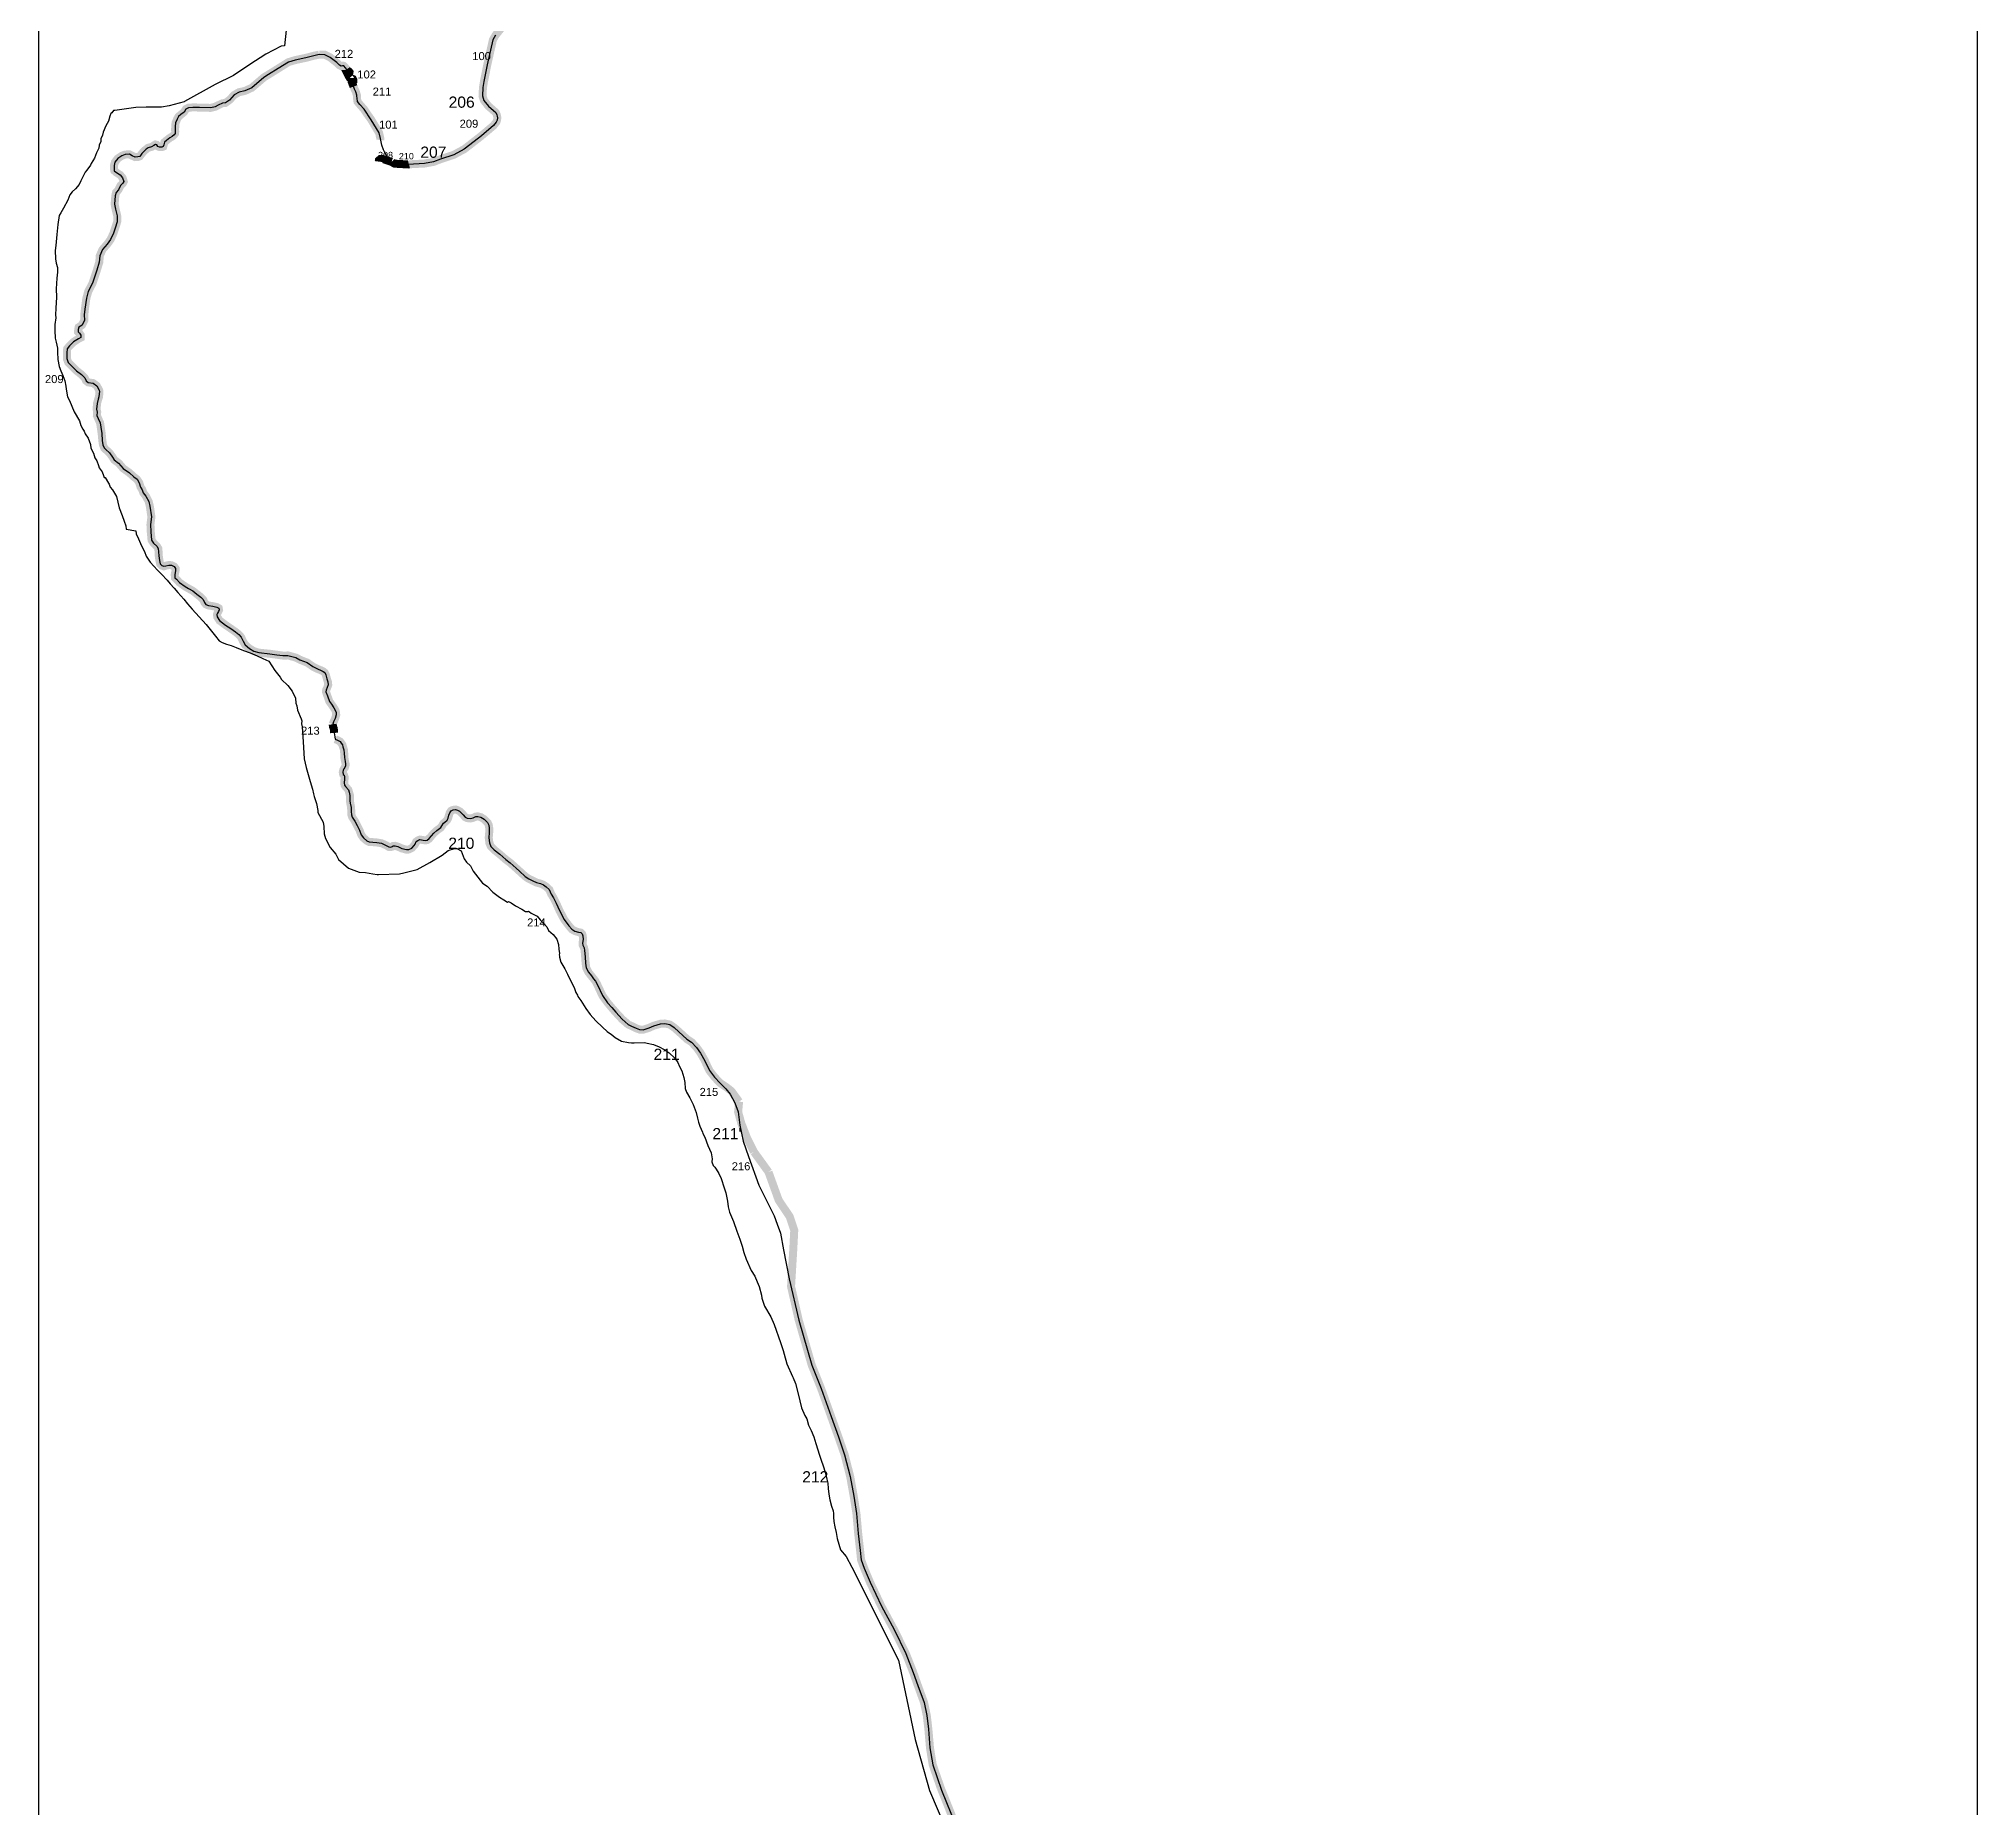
# Model space of a CAD drawing. Header units: metres. Extents: x 290946 to 378809, y 1824167 to 1998918.
# Drawn here: x 302143 to 314269, y 1933011 to 1944071 of the extents above; entities that cross this region are included whole.
import ezdxf

# ---------------------------------------------------------------- set-up
doc = ezdxf.new("R2010")
doc.units = ezdxf.units.M
for name, color, linetype in [('ARTIFICIALLY PROTECTED', 10, 'Continuous'), ('COASTLINE', 5, 'Continuous'), ('DISTRICT BOUNDRY', 86, 'Continuous'), ('NATURALLY PROTECTED', 3, 'Continuous'), ('UNPROTECTED', 130, 'Continuous')]:
    doc.layers.add(name, color=color, linetype=linetype)
doc.styles.get("Standard").update_dxf_attribs({"font": 'arial.ttf'})
picture_1 = doc.add_image_def('image2.ecw', size_in_pixel=(310108, 856430))

msp = doc.modelspace()

# ---------------------------------------------------------------- linework, layer by layer
at = {"layer": 'ARTIFICIALLY PROTECTED', "const_width": 50, "flags": 128}
for points in [[(304070, 1943880), (304062, 1943890), (304051, 1943902), (304048, 1943903), (304043, 1943902), (304035, 1943900), (304024, 1943906), (304007, 1943922), (303967, 1943954), (303933, 1943971), (303897, 1943972)], [(304196, 1943603), (304178, 1943630), (304151, 1943661), (304137, 1943678), (304134, 1943699), (304133, 1943712), (304133, 1943719), (304127, 1943739), (304119, 1943756), (304112, 1943772)], [(304995, 1943537), (304988, 1943528), (304913, 1943465), (304840, 1943408), (304805, 1943381), (304740, 1943346), (304713, 1943337)], [(304459, 1943286), (304455, 1943285), (304370, 1943290), (304351, 1943300), (304350, 1943301)], [(303982, 1939784), (303984, 1939768), (303988, 1939760), (303990, 1939745), (303991, 1939730)], [(304960, 1939142), (304961, 1939135), (304961, 1939108), (304958, 1939075), (304962, 1939042), (304971, 1939020), (304992, 1938999), (305027, 1938971), (305064, 1938939), (305093, 1938917), (305130, 1938884), (305151, 1938865), (305186, 1938833), (305208, 1938818), (305233, 1938806), (305257, 1938794), (305281, 1938788), (305300, 1938780), (305318, 1938768), (305337, 1938750), (305349, 1938722), (305363, 1938699), (305380, 1938665), (305400, 1938620), (305430, 1938563), (305460, 1938523), (305478, 1938502), (305497, 1938491), (305520, 1938484), (305535, 1938481), (305542, 1938474), (305546, 1938462), (305548, 1938439), (305545, 1938416), (305546, 1938403), (305554, 1938387), (305558, 1938370), (305561, 1938329), (305564, 1938290), (305568, 1938261), (305582, 1938233), (305600, 1938210), (305614, 1938193), (305626, 1938177), (305638, 1938154), (305669, 1938087), (305701, 1938043), (305727, 1938012), (305752, 1937983), (305769, 1937965)], [(306325, 1937646), (306338, 1937619), (306370, 1937578), (306406, 1937540), (306448, 1937512), (306476, 1937490), (306524, 1937424)], [(306617, 1937110), (306708, 1936984)], [(307785, 1933133), (307791, 1933118), (307879, 1932897), (307960, 1932674), (307961, 1932673), (308019, 1932505), (308028, 1932476)]]:
    msp.add_lwpolyline(points, dxfattribs=at)
at = {"layer": 'COASTLINE', "flags": 128}
msp.add_lwpolyline([(305001, 1944094), (304984, 1944064), (304949, 1943909), (304928, 1943804), (304922, 1943767), (304919, 1943714), (304928, 1943686), (304956, 1943650), (304987, 1943623), (305002, 1943610), (305008, 1943596), (305010, 1943588), (305012, 1943577), (305010, 1943563), (305005, 1943549), (304988, 1943528), (304913, 1943465), (304840, 1943408), (304805, 1943381), (304740, 1943346), (304657, 1943318), (304612, 1943301), (304556, 1943291), (304455, 1943285), (304370, 1943290), (304351, 1943300), (304334, 1943320), (304310, 1943355), (304299, 1943377), (304290, 1943405), (304280, 1943448), (304272, 1943483), (304223, 1943565), (304178, 1943630), (304151, 1943661), (304137, 1943678), (304134, 1943699), (304133, 1943712), (304133, 1943719), (304127, 1943739), (304119, 1943756), (304103, 1943796), (304106, 1943801), (304111, 1943806), (304111, 1943814), (304108, 1943820), (304105, 1943821), (304096, 1943818), (304090, 1943824), (304080, 1943841), (304075, 1943851), (304078, 1943851), (304086, 1943857), (304087, 1943863), (304084, 1943867), (304075, 1943873), (304062, 1943890), (304051, 1943902), (304048, 1943903), (304043, 1943902), (304035, 1943900), (304024, 1943906), (304007, 1943922), (303967, 1943954), (303933, 1943971), (303897, 1943972), (303864, 1943965), (303814, 1943952), (303748, 1943938), (303705, 1943925), (303641, 1943885), (303580, 1943847), (303552, 1943830), (303476, 1943765), (303433, 1943745), (303396, 1943737), (303366, 1943720), (303336, 1943688), (303311, 1943670), (303292, 1943668), (303265, 1943655), (303247, 1943646), (303219, 1943639), (303149, 1943641), (303108, 1943642), (303080, 1943640), (303064, 1943632), (303052, 1943613), (303033, 1943597), (303018, 1943585), (303009, 1943569), (302999, 1943545), (302997, 1943522), (302996, 1943502), (302997, 1943492), (302996, 1943479), (302990, 1943471), (302978, 1943460), (302964, 1943452), (302942, 1943435), (302929, 1943424), (302925, 1943407), (302922, 1943397), (302914, 1943394), (302899, 1943394), (302889, 1943398), (302881, 1943408), (302873, 1943410), (302863, 1943404), (302849, 1943395), (302828, 1943390), (302815, 1943380), (302802, 1943369), (302789, 1943354), (302775, 1943336), (302763, 1943332), (302747, 1943331), (302727, 1943340), (302710, 1943349), (302684, 1943347), (302664, 1943340), (302637, 1943322), (302620, 1943300), (302614, 1943279), (302614, 1943257), (302616, 1943246), (302630, 1943234), (302652, 1943220), (302668, 1943201), (302675, 1943178), (302670, 1943168), (302655, 1943154), (302642, 1943127), (302627, 1943110), (302622, 1943088), (302618, 1943037), (302624, 1943006), (302634, 1942964), (302634, 1942927), (302621, 1942887), (302611, 1942856), (302593, 1942816), (302571, 1942786), (302542, 1942753), (302525, 1942714), (302522, 1942674), (302507, 1942625), (302480, 1942543), (302453, 1942491), (302441, 1942448), (302432, 1942381), (302428, 1942344), (302429, 1942312), (302414, 1942281), (302393, 1942267), (302390, 1942252), (302389, 1942238), (302398, 1942230), (302406, 1942218), (302406, 1942202), (302392, 1942195), (302361, 1942175), (302336, 1942151), (302321, 1942133), (302319, 1942107), (302319, 1942071), (302328, 1942047), (302357, 1942018), (302380, 1941995), (302411, 1941971), (302431, 1941950), (302439, 1941933), (302453, 1941922), (302483, 1941918), (302506, 1941901), (302521, 1941874), (302523, 1941865), (302522, 1941851), (302520, 1941831), (302515, 1941817), (302508, 1941791), (302505, 1941755), (302509, 1941737), (302507, 1941715), (302515, 1941696), (302527, 1941669), (302531, 1941643), (302537, 1941602), (302541, 1941558), (302545, 1941532), (302553, 1941512), (302562, 1941503), (302586, 1941481), (302605, 1941455), (302616, 1941437), (302643, 1941418), (302672, 1941384), (302710, 1941357), (302737, 1941332), (302758, 1941316), (302772, 1941295), (302780, 1941268), (302791, 1941251), (302797, 1941232), (302814, 1941210), (302831, 1941177), (302838, 1941149), (302848, 1941081), (302842, 1941033), (302844, 1940987), (302849, 1940936), (302862, 1940916), (302882, 1940898), (302891, 1940883), (302893, 1940863), (302894, 1940837), (302898, 1940809), (302903, 1940787), (302913, 1940777), (302926, 1940772), (302938, 1940776), (302957, 1940780), (302973, 1940779), (302990, 1940771), (302999, 1940759), (302999, 1940744), (302994, 1940721), (302995, 1940701), (303004, 1940692), (303023, 1940671), (303060, 1940645), (303079, 1940634), (303108, 1940618), (303133, 1940598), (303157, 1940579), (303171, 1940565), (303180, 1940545), (303189, 1940534), (303205, 1940527), (303232, 1940523), (303257, 1940517), (303269, 1940510), (303271, 1940499), (303267, 1940490), (303261, 1940480), (303258, 1940470), (303260, 1940456), (303274, 1940433), (303312, 1940405), (303344, 1940383), (303373, 1940363), (303395, 1940345), (303409, 1940329), (303421, 1940303), (303435, 1940280), (303461, 1940258), (303488, 1940242), (303519, 1940232), (303589, 1940225), (303633, 1940219), (303670, 1940214), (303701, 1940215), (303752, 1940201), (303777, 1940188), (303822, 1940170), (303858, 1940145), (303886, 1940131), (303910, 1940121), (303923, 1940115), (303932, 1940107), (303939, 1940093), (303946, 1940068), (303952, 1940049), (303954, 1940031), (303948, 1940014), (303941, 1939998), (303940, 1939987), (303949, 1939961), (303961, 1939927), (303974, 1939909), (303990, 1939886), (304000, 1939869), (304003, 1939857), (304004, 1939843), (303997, 1939820), (303988, 1939800), (303982, 1939784), (303984, 1939768), (303988, 1939760), (303990, 1939745), (303991, 1939730), (303995, 1939706), (303998, 1939691), (304012, 1939685), (304028, 1939676), (304035, 1939667), (304043, 1939655), (304046, 1939644), (304052, 1939625), (304054, 1939603), (304055, 1939576), (304059, 1939552), (304063, 1939536), (304062, 1939524), (304058, 1939513), (304052, 1939506), (304048, 1939498), (304045, 1939484), (304047, 1939471), (304053, 1939465), (304056, 1939456), (304056, 1939441), (304054, 1939417), (304056, 1939404), (304061, 1939396), (304080, 1939374), (304084, 1939360), (304090, 1939339), (304090, 1939305), (304092, 1939290), (304097, 1939264), (304098, 1939238), (304099, 1939218), (304104, 1939203), (304121, 1939178), (304134, 1939152), (304150, 1939121), (304161, 1939092), (304174, 1939074), (304196, 1939055), (304210, 1939048), (304234, 1939047), (304257, 1939045), (304288, 1939040), (304317, 1939027), (304333, 1939017), (304344, 1939016), (304355, 1939019), (304360, 1939023), (304372, 1939024), (304389, 1939019), (304414, 1939008), (304443, 1939000), (304458, 1939001), (304476, 1939010), (304492, 1939027), (304498, 1939035), (304504, 1939050), (304515, 1939058), (304528, 1939063), (304547, 1939060), (304563, 1939058), (304573, 1939060), (304586, 1939070), (304614, 1939103), (304633, 1939120), (304658, 1939138), (304665, 1939148), (304676, 1939166), (304683, 1939171), (304698, 1939185), (304704, 1939197), (304709, 1939215), (304714, 1939231), (304722, 1939243), (304735, 1939249), (304751, 1939251), (304763, 1939247), (304776, 1939240), (304799, 1939217), (304810, 1939204), (304824, 1939197), (304844, 1939195), (304860, 1939199), (304878, 1939207), (304889, 1939208), (304909, 1939203), (304930, 1939190), (304951, 1939169), (304958, 1939153), (304961, 1939135), (304961, 1939108), (304958, 1939075), (304962, 1939042), (304971, 1939020), (304992, 1938999), (305027, 1938971), (305064, 1938939), (305093, 1938917), (305130, 1938884), (305151, 1938865), (305186, 1938833), (305208, 1938818), (305233, 1938806), (305257, 1938794), (305281, 1938788), (305300, 1938780), (305318, 1938768), (305337, 1938750), (305349, 1938722), (305363, 1938699), (305380, 1938665), (305400, 1938620), (305430, 1938563), (305460, 1938523), (305478, 1938502), (305497, 1938491), (305520, 1938484), (305535, 1938481), (305542, 1938474), (305546, 1938462), (305548, 1938439), (305545, 1938416), (305546, 1938403), (305554, 1938387), (305558, 1938370), (305561, 1938329), (305564, 1938290), (305568, 1938261), (305582, 1938233), (305600, 1938210), (305614, 1938193), (305626, 1938177), (305638, 1938154), (305669, 1938087), (305701, 1938043), (305727, 1938012), (305752, 1937983), (305792, 1937940), (305831, 1937906), (305852, 1937897), (305880, 1937883), (305902, 1937875), (305924, 1937874), (305961, 1937886), (305990, 1937899), (306032, 1937911), (306059, 1937913), (306091, 1937906), (306117, 1937888), (306148, 1937861), (306198, 1937815), (306227, 1937796), (306258, 1937763), (306283, 1937728), (306310, 1937680), (306338, 1937619), (306370, 1937578), (306406, 1937540), (306442, 1937505), (306468, 1937470), (306498, 1937417), (306518, 1937360), (306529, 1937278), (306550, 1937176), (306582, 1937082), (306647, 1936901), (306744, 1936710), (306763, 1936658), (306783, 1936601), (306802, 1936497), (306838, 1936315), (306897, 1936058), (306978, 1935777), (307037, 1935630), (307100, 1935454), (307145, 1935328), (307184, 1935216), (307219, 1935079), (307241, 1934956), (307258, 1934848), (307269, 1934723), (307281, 1934616), (307287, 1934559), (307306, 1934507), (307343, 1934418), (307414, 1934268), (307493, 1934122), (307567, 1933972), (307613, 1933855), (307642, 1933773), (307681, 1933666), (307698, 1933585), (307708, 1933499), (307718, 1933383), (307735, 1933277), (307791, 1933118), (307879, 1932897)], dxfattribs=at)
at = {"layer": 'DISTRICT BOUNDRY'}
msp.add_polyline3d([(303772, 1944885, 0), (303681, 1944027, 0), (303659, 1944025, 0), (303564, 1943975, 0), (303463, 1943911, 0), (303361, 1943842, 0), (303246, 1943785, 0), (303055, 1943679, 0), (303052, 1943676, 0), (302959, 1943652, 0), (302911, 1943644, 0), (302815, 1943644, 0), (302751, 1943641, 0), (302619, 1943623, 0), (302611, 1943622, 0), (302600, 1943609, 0), (302595, 1943603, 0), (302587, 1943587, 0), (302579, 1943556, 0), (302562, 1943526, 0), (302547, 1943488, 0), (302542, 1943468, 0), (302531, 1943446, 0), (302531, 1943429, 0), (302522, 1943406, 0), (302519, 1943388, 0), (302504, 1943358, 0), (302491, 1943324, 0), (302471, 1943291, 0), (302467, 1943280, 0), (302445, 1943249, 0), (302434, 1943236, 0), (302422, 1943211, 0), (302407, 1943182, 0), (302397, 1943160, 0), (302374, 1943132, 0), (302352, 1943113, 0), (302337, 1943095, 0), (302325, 1943062, 0), (302299, 1943011, 0), (302281, 1942982, 0), (302272, 1942965, 0), (302262, 1942910, 0), (302256, 1942848, 0), (302251, 1942778, 0), (302246, 1942747, 0), (302249, 1942695, 0), (302252, 1942667, 0), (302260, 1942641, 0), (302261, 1942611, 0), (302256, 1942575, 0), (302252, 1942507, 0), (302254, 1942455, 0), (302250, 1942387, 0), (302248, 1942345, 0), (302250, 1942327, 0), (302244, 1942284, 0), (302244, 1942231, 0), (302247, 1942216, 0), (302247, 1942199, 0), (302253, 1942173, 0), (302261, 1942137, 0), (302261, 1942111, 0), (302263, 1942066, 0), (302272, 1942022, 0), (302281, 1941994, 0), (302293, 1941965, 0), (302306, 1941931, 0), (302312, 1941898, 0), (302314, 1941880, 0), (302324, 1941832, 0), (302336, 1941808, 0), (302365, 1941739, 0), (302398, 1941682, 0), (302407, 1941653, 0), (302420, 1941630, 0), (302427, 1941618, 0), (302433, 1941600, 0), (302452, 1941574, 0), (302466, 1941534, 0), (302470, 1941511, 0), (302485, 1941479, 0), (302495, 1941451, 0), (302506, 1941432, 0), (302516, 1941403, 0), (302521, 1941387, 0), (302539, 1941362, 0), (302549, 1941341, 0), (302553, 1941328, 0), (302558, 1941327, 0), (302579, 1941293, 0), (302583, 1941285, 0), (302590, 1941268, 0), (302605, 1941250, 0), (302629, 1941209, 0), (302647, 1941137, 0), (302666, 1941090, 0), (302678, 1941054, 0), (302688, 1941026, 0), (302691, 1941005, 0), (302751, 1940994, 0), (302753, 1940975, 0), (302767, 1940943, 0), (302787, 1940901, 0), (302804, 1940864, 0), (302816, 1940836, 0), (302841, 1940799, 0), (302887, 1940747, 0), (302911, 1940722, 0), (302947, 1940686, 0), (302965, 1940663, 0), (302991, 1940635, 0), (303014, 1940608, 0), (303050, 1940567, 0), (303073, 1940538, 0), (303102, 1940505, 0), (303147, 1940456, 0), (303191, 1940409, 0), (303224, 1940367, 0), (303249, 1940335, 0), (303271, 1940306, 0), (303291, 1940296, 0), (303317, 1940286, 0), (303347, 1940277, 0), (303378, 1940265, 0), (303424, 1940246, 0), (303466, 1940230, 0), (303510, 1940213, 0), (303545, 1940196, 0), (303583, 1940178, 0), (303620, 1940121, 0), (303653, 1940078, 0), (303662, 1940065, 0), (303701, 1940026, 0), (303728, 1939991, 0), (303749, 1939947, 0), (303752, 1939916, 0), (303758, 1939900, 0), (303761, 1939872, 0), (303784, 1939819, 0), (303788, 1939805, 0), (303787, 1939786, 0), (303791, 1939768, 0), (303797, 1939674, 0), (303803, 1939569, 0), (303816, 1939513, 0), (303842, 1939427, 0), (303856, 1939379, 0), (303861, 1939350, 0), (303866, 1939333, 0), (303880, 1939288, 0), (303889, 1939245, 0), (303889, 1939233, 0), (303922, 1939172, 0), (303927, 1939144, 0), (303929, 1939099, 0), (303936, 1939069, 0), (303966, 1939013, 0), (304001, 1938971, 0), (304019, 1938939, 0), (304081, 1938884, 0), (304147, 1938859, 0), (304187, 1938857, 0), (304234, 1938849, 0), (304260, 1938844, 0), (304268, 1938845, 0), (304399, 1938849, 0), (304426, 1938856, 0), (304511, 1938875, 0), (304590, 1938919, 0), (304666, 1938965, 0), (304704, 1938994, 0), (304743, 1939007, 0), (304759, 1939007, 0), (304785, 1938992, 0), (304804, 1938942, 0), (304818, 1938921, 0), (304843, 1938899, 0), (304860, 1938866, 0), (304918, 1938790, 0), (304949, 1938771, 0), (304983, 1938735, 0), (305025, 1938702, 0), (305052, 1938686, 0), (305075, 1938672, 0), (305082, 1938675, 0), (305099, 1938668, 0), (305126, 1938649, 0), (305166, 1938627, 0), (305187, 1938614, 0), (305204, 1938613, 0), (305206, 1938616, 0), (305214, 1938612, 0), (305223, 1938602, 0), (305261, 1938584, 0), (305280, 1938561, 0), (305303, 1938539, 0), (305322, 1938517, 0), (305331, 1938495, 0), (305360, 1938469, 0), (305383, 1938440, 0), (305394, 1938406, 0), (305397, 1938377, 0), (305400, 1938351, 0), (305399, 1938342, 0), (305401, 1938334, 0), (305400, 1938328, 0), (305409, 1938296, 0), (305422, 1938275, 0), (305433, 1938254, 0), (305451, 1938222, 0), (305494, 1938131, 0), (305503, 1938106, 0), (305513, 1938089, 0), (305516, 1938081, 0), (305535, 1938056, 0), (305565, 1938007, 0), (305593, 1937970, 0), (305628, 1937929, 0), (305670, 1937889, 0), (305698, 1937862, 0), (305720, 1937848, 0), (305723, 1937846, 0), (305749, 1937825, 0), (305789, 1937802, 0), (305832, 1937793, 0), (305852, 1937791, 0), (305868, 1937791, 0), (305933, 1937793, 0), (305948, 1937789, 0), (305989, 1937782, 0), (306025, 1937767, 0), (306056, 1937751, 0), (306086, 1937729, 0), (306122, 1937697, 0), (306140, 1937669, 0), (306152, 1937643, 0), (306165, 1937616, 0), (306178, 1937575, 0), (306184, 1937544, 0), (306187, 1937506, 0), (306196, 1937483, 0), (306216, 1937447, 0), (306236, 1937407, 0), (306255, 1937356, 0), (306264, 1937321, 0), (306271, 1937295, 0), (306278, 1937270, 0), (306296, 1937234, 0), (306298, 1937224, 0), (306309, 1937201, 0), (306329, 1937149, 0), (306349, 1937103, 0), (306355, 1937066, 0), (306354, 1937047, 0), (306362, 1937024, 0), (306372, 1937014, 0), (306380, 1937002, 0), (306397, 1936975, 0), (306412, 1936943, 0), (306431, 1936885, 0), (306442, 1936854, 0), (306446, 1936833, 0), (306451, 1936801, 0), (306455, 1936766, 0), (306463, 1936732, 0), (306488, 1936674, 0), (306509, 1936615, 0), (306529, 1936564, 0), (306544, 1936520, 0), (306554, 1936481, 0), (306568, 1936438, 0), (306599, 1936368, 0), (306623, 1936332, 0), (306637, 1936297, 0), (306650, 1936269, 0), (306664, 1936213, 0), (306667, 1936195, 0), (306683, 1936146, 0), (306723, 1936078, 0), (306743, 1936030, 0), (306782, 1935918, 0), (306800, 1935867, 0), (306806, 1935844, 0), (306823, 1935785, 0), (306858, 1935706, 0), (306862, 1935696, 0), (306862, 1935696, 0), (306876, 1935662, 0), (306894, 1935597, 0), (306915, 1935509, 0), (306935, 1935461, 0), (306947, 1935441, 0), (306959, 1935400, 0), (306974, 1935367, 0), (306991, 1935327, 0), (307005, 1935286, 0), (307027, 1935213, 0), (307038, 1935182, 0), (307050, 1935147, 0), (307062, 1935106, 0), (307073, 1935063, 0), (307079, 1935039, 0), (307082, 1935004, 0), (307085, 1934969, 0), (307091, 1934933, 0), (307103, 1934895, 0), (307112, 1934866, 0), (307114, 1934849, 0), (307115, 1934826, 0), (307117, 1934798, 0), (307122, 1934765, 0), (307132, 1934730, 0), (307137, 1934693, 0), (307159, 1934621, 0), (307194, 1934579, 0), (307194, 1934579, 0), (307229, 1934513, 0), (307522, 1933932, 0), (307625, 1933436, 0), (307714, 1933116, 0), (307883, 1932721, 0)], dxfattribs=at)
at = {"layer": 'NATURALLY PROTECTED', "const_width": 50, "flags": 128}
for points in [[(303897, 1943972), (303864, 1943965), (303814, 1943952), (303748, 1943938), (303705, 1943925), (303641, 1943885), (303580, 1943847), (303552, 1943830), (303476, 1943765), (303433, 1943745), (303396, 1943737), (303366, 1943720), (303336, 1943688), (303311, 1943670), (303292, 1943668), (303265, 1943655), (303247, 1943646), (303219, 1943639), (303149, 1943641), (303108, 1943642), (303080, 1943640), (303064, 1943632), (303052, 1943613), (303033, 1943597), (303018, 1943585), (303009, 1943569), (302999, 1943545), (302997, 1943522), (302996, 1943502), (302997, 1943492), (302996, 1943479), (302990, 1943471), (302978, 1943460), (302964, 1943452), (302942, 1943435), (302929, 1943424), (302925, 1943407), (302922, 1943397), (302914, 1943394), (302899, 1943394), (302889, 1943398), (302881, 1943408), (302873, 1943410), (302863, 1943404), (302849, 1943395), (302828, 1943390), (302815, 1943380), (302802, 1943369), (302789, 1943354), (302775, 1943336), (302763, 1943332), (302747, 1943331), (302727, 1943340), (302710, 1943349), (302684, 1943347), (302664, 1943340), (302637, 1943322), (302620, 1943300), (302614, 1943279), (302614, 1943257), (302616, 1943246), (302630, 1943234), (302652, 1943220), (302668, 1943201), (302675, 1943178), (302670, 1943168), (302655, 1943154), (302642, 1943127), (302627, 1943110), (302622, 1943088), (302618, 1943037), (302624, 1943006), (302634, 1942964), (302634, 1942927), (302621, 1942887), (302611, 1942856), (302593, 1942816), (302571, 1942786), (302542, 1942753), (302525, 1942714), (302522, 1942674), (302507, 1942625), (302480, 1942543), (302453, 1942491), (302441, 1942448), (302432, 1942381), (302428, 1942344), (302429, 1942312), (302414, 1942281), (302393, 1942267), (302390, 1942252), (302389, 1942238), (302398, 1942230), (302406, 1942218), (302406, 1942202), (302392, 1942195), (302361, 1942175), (302336, 1942151), (302321, 1942133), (302319, 1942107), (302319, 1942071), (302328, 1942047), (302357, 1942018), (302380, 1941995), (302411, 1941971), (302431, 1941950), (302439, 1941933), (302453, 1941922), (302483, 1941918), (302506, 1941901), (302521, 1941874), (302523, 1941865), (302522, 1941851), (302520, 1941831), (302515, 1941817), (302508, 1941791), (302505, 1941755), (302509, 1941737), (302507, 1941715), (302515, 1941696), (302527, 1941669), (302531, 1941643), (302537, 1941602), (302541, 1941558), (302545, 1941532), (302553, 1941512), (302562, 1941503), (302586, 1941481), (302605, 1941455), (302616, 1941437), (302643, 1941418), (302672, 1941384), (302710, 1941357), (302737, 1941332), (302758, 1941316), (302772, 1941295), (302780, 1941268), (302791, 1941251), (302797, 1941232), (302814, 1941210), (302831, 1941177), (302838, 1941149), (302848, 1941081), (302842, 1941033), (302844, 1940987), (302849, 1940936), (302862, 1940916), (302882, 1940898), (302891, 1940883), (302893, 1940863), (302894, 1940837), (302898, 1940809), (302903, 1940787), (302913, 1940777), (302926, 1940772), (302938, 1940776), (302957, 1940780), (302973, 1940779), (302990, 1940771), (302999, 1940759), (302999, 1940744), (302994, 1940721), (302995, 1940701), (303004, 1940692), (303023, 1940671), (303060, 1940645), (303079, 1940634), (303108, 1940618), (303133, 1940598), (303157, 1940579), (303171, 1940565), (303180, 1940545), (303189, 1940534), (303205, 1940527), (303232, 1940523), (303257, 1940517), (303269, 1940510), (303271, 1940499), (303267, 1940490), (303261, 1940480), (303258, 1940470), (303260, 1940456), (303274, 1940433), (303312, 1940405), (303344, 1940383), (303373, 1940363), (303395, 1940345), (303409, 1940329), (303421, 1940303), (303435, 1940280), (303461, 1940258), (303488, 1940242), (303519, 1940232), (303589, 1940225), (303633, 1940219), (303670, 1940214), (303692, 1940214), (303701, 1940215), (303752, 1940201), (303777, 1940188), (303801, 1940178), (303822, 1940170), (303858, 1940145), (303886, 1940131), (303910, 1940121), (303923, 1940115), (303932, 1940107), (303939, 1940093), (303946, 1940068), (303952, 1940049), (303954, 1940031), (303948, 1940014), (303941, 1939998), (303940, 1939987), (303949, 1939961), (303961, 1939927), (303974, 1939909), (303990, 1939886), (304000, 1939869), (304003, 1939857), (304004, 1939843), (303997, 1939820), (303988, 1939800), (303982, 1939784)], [(304930, 1943813), (304928, 1943804), (304922, 1943767), (304919, 1943714), (304928, 1943686), (304956, 1943650), (304987, 1943623), (305002, 1943610), (305008, 1943596), (305010, 1943588), (305012, 1943577), (305010, 1943563), (305005, 1943549), (304995, 1943537)], [(304350, 1943301), (304321, 1943311), (304295, 1943319), (304280, 1943319), (304271, 1943311), (304270, 1943303)], [(304713, 1943337), (304657, 1943318), (304612, 1943301), (304556, 1943291), (304459, 1943286)], [(303998, 1939691), (304012, 1939685), (304028, 1939676), (304035, 1939667), (304043, 1939655), (304046, 1939644), (304052, 1939625), (304054, 1939603), (304055, 1939576), (304059, 1939552), (304063, 1939536), (304062, 1939524), (304058, 1939513), (304052, 1939506), (304048, 1939498), (304045, 1939484), (304047, 1939471), (304053, 1939465), (304056, 1939456), (304056, 1939441), (304054, 1939417), (304056, 1939404), (304061, 1939396), (304080, 1939374), (304084, 1939360), (304090, 1939339), (304090, 1939305), (304092, 1939290), (304097, 1939264), (304098, 1939238), (304099, 1939218), (304104, 1939203), (304121, 1939178), (304134, 1939152), (304150, 1939121), (304161, 1939092), (304174, 1939074), (304196, 1939055), (304210, 1939048), (304234, 1939047), (304257, 1939045), (304288, 1939040), (304317, 1939027), (304333, 1939017), (304344, 1939016), (304355, 1939019), (304360, 1939023), (304372, 1939024), (304389, 1939019), (304414, 1939008), (304443, 1939000), (304458, 1939001), (304476, 1939010), (304492, 1939027), (304498, 1939035), (304504, 1939050), (304515, 1939058), (304528, 1939063), (304547, 1939060), (304563, 1939058), (304573, 1939060), (304585, 1939070), (304586, 1939070), (304614, 1939103), (304633, 1939120), (304658, 1939138), (304665, 1939148), (304676, 1939166), (304683, 1939171), (304698, 1939185), (304704, 1939197), (304709, 1939215), (304714, 1939231), (304722, 1939243), (304735, 1939249), (304751, 1939251), (304763, 1939247), (304776, 1939240), (304799, 1939217), (304810, 1939204), (304824, 1939197), (304844, 1939195), (304860, 1939199), (304878, 1939207), (304889, 1939208), (304909, 1939203), (304930, 1939190), (304951, 1939169), (304958, 1939153), (304960, 1939142)], [(305769, 1937965), (305792, 1937940), (305831, 1937906), (305852, 1937897), (305880, 1937883), (305902, 1937875), (305924, 1937874), (305961, 1937886), (305990, 1937899), (306032, 1937911), (306059, 1937913), (306091, 1937906), (306117, 1937888), (306148, 1937861), (306198, 1937815), (306227, 1937796), (306258, 1937763), (306283, 1937728), (306310, 1937680), (306325, 1937646)], [(306524, 1937424), (306518, 1937360), (306538, 1937288), (306574, 1937196), (306617, 1937110)], [(306708, 1936984), (306739, 1936898), (306772, 1936807), (306840, 1936706), (306869, 1936620), (306863, 1936501), (306849, 1936268), (306897, 1936058), (306978, 1935777), (307037, 1935630), (307100, 1935454), (307145, 1935328), (307184, 1935216), (307219, 1935079), (307241, 1934956), (307258, 1934848), (307269, 1934723), (307281, 1934616), (307287, 1934559), (307306, 1934507), (307343, 1934418), (307414, 1934268), (307493, 1934122), (307567, 1933972), (307613, 1933855), (307642, 1933773), (307681, 1933666), (307698, 1933585), (307708, 1933499), (307718, 1933383), (307735, 1933277), (307785, 1933133)]]:
    msp.add_lwpolyline(points, dxfattribs=at)
at = {"layer": 'UNPROTECTED', "const_width": 50, "flags": 128}
for points in [[(305059, 1944164), (305029, 1944129), (305001, 1944094), (304984, 1944064), (304949, 1943909), (304930, 1943813)], [(304112, 1943772), (304103, 1943796), (304106, 1943801), (304111, 1943806), (304111, 1943814), (304108, 1943820), (304105, 1943821), (304096, 1943818), (304090, 1943824), (304080, 1943841), (304075, 1943851), (304078, 1943851), (304086, 1943857), (304087, 1943863), (304084, 1943867), (304075, 1943873), (304070, 1943880)], [(304279, 1943438), (304280, 1943448), (304272, 1943483), (304223, 1943565), (304196, 1943603)]]:
    msp.add_lwpolyline(points, dxfattribs=at)

# ---------------------------------------------------------------- texts
at = {"layer": 'ARTIFICIALLY PROTECTED', "attachment_point": 1}
for s, width, heights, insert, char_height in [('212', 184.94, [74.2], (303994, 1944002), 50), ('211', 184.94, [74.2], (304232, 1943766), 50), ('209', 84.37, [74.2], (304776, 1943565), 50), ('210', 84.37, [74.2], (304396, 1943357), 40), ('213', 151.85, [74.2], (303784, 1939769), 50), ('214', 277.52, [0], (305198, 1938570), 50), ('215', 84.37, [74.2], (306277, 1937510), 50), ('216', 84.37, [74.2], (306478, 1937045), 50)]:
    msp.add_mtext_dynamic_manual_height_columns(s, width=width, gutter_width=1, heights=heights, dxfattribs=dict(at, insert=insert, char_height=char_height))
at = {"layer": 'NATURALLY PROTECTED', "attachment_point": 1}
for s, width, insert, char_height in [('206', 95.17, (304707, 1943710), 70), ('208', 95.17, (304266, 1943364), 40), ('207', 95.17, (304530, 1943397), 70), ('209', 214.33, (302182, 1941968), 50), ('210', 95.17, (304705, 1939075), 70), ('211', 95.17, (305989, 1937755), 70), ("211'", 210.33, (306357, 1937259), 70), ('212', 95.17, (306919, 1935113), 70)]:
    msp.add_mtext_dynamic_manual_height_columns(s, width=width, gutter_width=1, heights=[0], dxfattribs=dict(at, insert=insert, char_height=char_height))
at = {"layer": 'UNPROTECTED', "char_height": 50, "attachment_point": 1}
for s, width, insert in [('100', 70.18, (304855, 1943988)), ('102', 188.6, (304136, 1943873)), ('101', 70.18, (304272, 1943559))]:
    msp.add_mtext_dynamic_manual_height_columns(s, width=width, gutter_width=1, heights=[0], dxfattribs=dict(at, insert=insert))

# ---------------------------------------------------------------- pictures from other files: only their frames are drawn
image = msp.add_image(picture_1, insert=(302143, 1911978), size_in_units=(12125, 33486))
image.dxf.flags = 7

doc.saveas('drawing.dxf')
